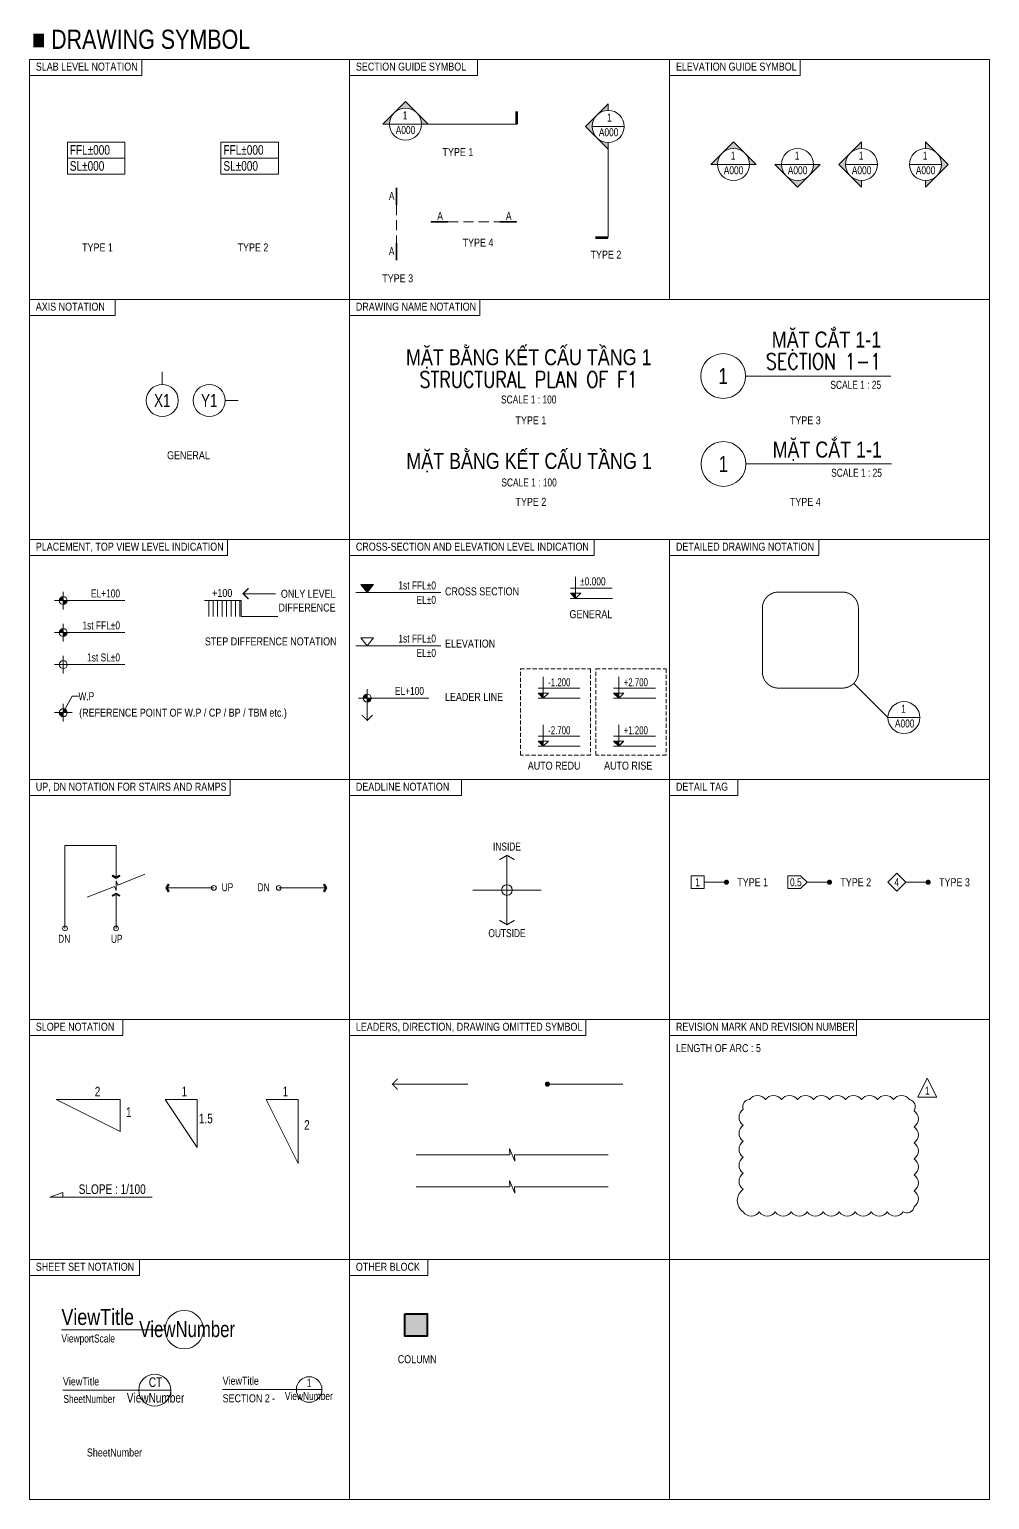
# Model space of a CAD drawing. Header units: millimetres. Extents: x -383953 to 676589, y -101685 to 196247.
# Drawn here: x -358500 to -328500, y 95408 to 141346 of the extents above; entities that cross this region are included whole.
import ezdxf
from ezdxf.enums import TextEntityAlignment as Align

# ---------------------------------------------------------------- set-up
doc = ezdxf.new("R2010")
doc.units = ezdxf.units.MM
for name, pattern in [('CEN', [62, 60, -1, 0, -1]), ('CENTER2', [1.125, 0.75, -0.125, 0.125, -0.125]), ('DASHED', [19.049999999999997, 12.7, -6.35]), ('HIDDEN2', [4.762499999999999, 3.175, -1.5875])]:
    doc.linetypes.add(name, pattern=pattern)
doc.layers.get('0').update_dxf_attribs({"lineweight": 20})
for name, color, linetype, lineweight in [('NDC_FRAME', 7, 'Continuous', 20), ('NDC_S-COLUMN', 4, 'Continuous', 40), ('NDC_S_ANNO', 7, 'Continuous', 20), ('NDC_S_AXIS', 5, 'CENTER2', 13), ('NDC_S_DIM', 1, 'Continuous', 15), ('NDC_S_ENG TITLE', 3, 'Continuous', 20), ('NDC_S_HATCH COLUMN AND WALL', 251, 'Continuous', 13), ('NDC_S_HIDDEN', 8, 'HIDDEN2', 13), ('NDC_S_OPENING2', 9, 'DASHED', 13), ('NDC_S_SYMBOL', 1, 'Continuous', 15), ('NDC_S_TEXT SYMBOL', 7, 'Continuous', 20), ('NDC_S_THIN LINE', 8, 'Continuous', 9), ('NDC_S_VN TEXT', 7, 'Continuous', 20), ('NDC_S_VN TITLE', 6, 'Continuous', 35)]:
    doc.layers.add(name, color=color, linetype=linetype, lineweight=lineweight)
doc.layers.add('NDC_S_REVISION', color=18, linetype='Continuous', lineweight=20, plot=False)
doc.styles.add('NDC_ANNO', font='', dxfattribs={"width": 0.8})
doc.styles.add('NDC_DIM', font='', dxfattribs={"width": 0.75})
doc.styles.add('NDC_EN TXT', font='romans.shx', dxfattribs={"width": 0.8})
doc.styles.add('NDC_VIE TXT', font='arial.ttf', dxfattribs={"width": 0.8})
doc.styles.get('NDC_ANNO').set_extended_font_data('Dotum')
doc.styles.get('NDC_DIM').set_extended_font_data('Dotum')

# ---------------------------------------------------------------- blocks, each defined once
blk = doc.blocks.new('kata_block_CT')
at = {"layer": 'NDC_S_ANNO'}
blk.add_hatch(color=3, dxfattribs=at).paths.add_polyline_path([(0, 1.596954857557648), (-1.612010908633238, 1.596954857557648), (0, 0)])
at = {"layer": 'NDC_S_ANNO', "ltscale": 50}
h = blk.add_hatch(dxfattribs=at)
h.set_pattern_fill('ANSI31', color=256, scale=1.406250541793835, style=0)
h.set_pattern_definition([(45.00000000000001, (0, 5.456968210637569e-12), (-3.157122508925224, 3.157122508925225), [])])
h.paths.add_polyline_path([(0, 1.596954857557648), (0, 0), (1.612010908924276, 1.596954857557648)])
for p, q in [((11.56125648126181, 5.456968210637569e-12), (-1.63869572513795, 5.456968210637569e-12)), ((-1.592704896858777, 3.140833880479477), (11.46947077315417, 3.140833880479477))]:
    blk.add_line(p, q, dxfattribs=at)
for points in [[(0, 6.69495074864426), (0, 0)], [(0, 0), (-1.612010908924276, 1.596954857557648), (0, 1.596954857557648)], [(0, 0), (1.612010908924276, 1.596954857557648), (0, 1.596954857557648)]]:
    blk.add_lwpolyline(points, dxfattribs=at)
at = {"layer": 'NDC_S_ANNO', "color": 8, "ltscale": 50}
blk.add_lwpolyline([(0, 0), (-1.612010908633238, 1.596954857557648), (0, 1.596954857557648)], dxfattribs=at)
at = {"layer": 'NDC_S_TEXT SYMBOL', "color": 3, "style": 'NDC_ANNO', "width": 0.8}
blk.add_attdef('CT', (1.409564409346785, 4.068271311703938), '', height=2.5, dxfattribs=at)
blk = doc.blocks.new('*U286')
at = {"layer": 'NDC_S_ANNO'}
blk.add_line((0, 0), (-32.35554291820154, 0), dxfattribs=at)
blk.add_circle((6, -7.347880794884119e-16), 6, dxfattribs=at)
at = {"layer": 'NDC_S_TEXT SYMBOL', "color": 6, "linetype": 'ByBlock', "lineweight": -2, "style": 'NDC_VIE TXT', "width": 0.8, "flags": 8}
blk.add_attdef('VIEWTITLE', (-32.35554291820154, 1.470649532882817), '', height=5, dxfattribs=at)
at = {"layer": 'NDC_S_TEXT SYMBOL', "color": 0, "linetype": 'ByBlock', "lineweight": -2, "style": 'NDC_ANNO', "width": 0.8, "flags": 8}
blk.add_attdef('NO.', text='', height=5, dxfattribs=at).set_placement((6.916514236014336, 0.2785440091975027), align=Align.MIDDLE)
at = {"layer": 'NDC_S_TEXT SYMBOL', "color": 3, "lineweight": 25, "style": 'NDC_ANNO', "width": 0.8, "flags": 8}
blk.add_attdef('SCALE', (-32.35554291820154, -3.998868953555331), '', height=2.5, dxfattribs=at)
blk = doc.blocks.new('*U287')
at = {"layer": 'NDC_S_ANNO'}
blk.add_line((10, -6.123233995736766e-16), (-23.67175041808426, 0), dxfattribs=at)
blk.add_circle((5, -6.123233995736766e-16), 5, dxfattribs=at)
at = {"layer": 'NDC_S_TEXT SYMBOL', "color": 6, "linetype": 'ByBlock', "lineweight": -2, "style": 'NDC_VIE TXT', "width": 0.8, "flags": 8}
blk.add_attdef('VIEWTITLE', (-23.67175041808426, 1.470649532882817), '', height=2.5, dxfattribs=at)
at = {"layer": 'NDC_S_TEXT SYMBOL', "linetype": 'ByBlock', "lineweight": -2, "style": 'NDC_ANNO', "width": 0.8, "flags": 8}
for tag, p in [('CHITIET', (5.268843111116439, 2.490300879522692)), ('NO.', (5.268843111116439, -2.310829932335765))]:
    blk.add_attdef(tag, text='', height=3, dxfattribs=at).set_placement(p, align=Align.MIDDLE)
at = {"layer": 'NDC_S_TEXT SYMBOL', "color": 3, "lineweight": 25, "style": 'NDC_ANNO', "width": 0.8, "flags": 8}
blk.add_attdef('C/REF', (-23.50983268459007, -3.998868953555331), '', height=2.5, dxfattribs=at)
blk = doc.blocks.new('*U285')
at = {"layer": 'NDC_S_ANNO'}
blk.add_line((4, 0), (-27.04443883454456, 0), dxfattribs=at)
blk.add_circle((0, 0), 4, dxfattribs=at)
at = {"layer": 'NDC_S_TEXT SYMBOL', "color": 0, "linetype": 'ByBlock', "lineweight": -2, "style": 'NDC_VIE TXT', "width": 0.8}
blk.add_attdef('TITLE', (-27.04443883454456, 1.470649532882817), '', height=2.5, dxfattribs=at)
at = {"layer": 'NDC_S_TEXT SYMBOL', "linetype": 'ByBlock', "lineweight": -2, "style": 'NDC_ANNO', "width": 0.8}
blk.add_attdef('DETT', text='', height=2.5, dxfattribs=at).set_placement((0, 2.08916092661093), align=Align.MIDDLE)
at = {"layer": 'NDC_S_TEXT SYMBOL', "color": 6, "linetype": 'ByBlock', "lineweight": -2, "style": 'NDC_VIE TXT', "width": 0.8}
blk.add_attdef('SECTDET2', (-27.04443883454456, -3.998868953555327), '', height=2.5, dxfattribs=at)
at = {"layer": 'NDC_S_TEXT SYMBOL', "color": 3, "lineweight": 25, "style": 'NDC_VIE TXT', "width": 0.8, "flags": 8}
blk.add_attdef('C/REF', (-11.58663159167423, -3.998868953555326), '', height=2.5, dxfattribs=at)
at = {"layer": 'NDC_S_TEXT SYMBOL', "color": 3, "lineweight": 35, "style": 'NDC_ANNO', "width": 0.8}
blk.add_attdef('NUMBER', text='', height=2.5, dxfattribs=at).set_placement((-0.1082291598075997, -1.981368320581264), align=Align.MIDDLE)
blk = doc.blocks.new('Block Callout 3')
at = {"layer": 'NDC_S_TEXT SYMBOL', "color": 6, "ltscale": 0.005, "style": 'NDC_VIE TXT', "width": 0.8, "flags": 8}
blk.add_attdef('NUMBER', (0, 0), '', height=2.5, dxfattribs=at)
blk = doc.blocks.new('CD')
at = {"layer": 'NDC_S_ANNO'}
blk.add_hatch(color=3, dxfattribs=at).paths.add_polyline_path([(5.820766091346741e-10, 159.6954857552046), (-161.2010908627417, 159.6954857552046), (5.820766091346741e-10, -5.529727786779404e-10)])
at = {"layer": 'NDC_S_ANNO', "ltscale": 50}
h = blk.add_hatch(dxfattribs=at)
h.set_pattern_fill('ANSI31', color=256, scale=140.6250541793833, style=0)
h.set_pattern_definition([(45, (5.820766091346741e-10, 0), (-315.7122508925224, 315.7122508925224), [])])
h.paths.add_polyline_path([(5.820766091346741e-10, 159.6954857552046), (5.820766091346741e-10, -5.529727786779404e-10), (161.2010908930097, 159.6954857552046)])
for p, q in [((1156.125648126763, 0), (-163.8695725132129, 0)), ((-159.2704896852956, 314.0833880473947), (1146.947077315999, 314.0833880473947))]:
    blk.add_line(p, q, dxfattribs=at)
for points in [[(5.820766091346741e-10, 669.4950748638657), (5.820766091346741e-10, -5.529727786779404e-10)], [(5.820766091346741e-10, -5.529727786779404e-10), (-161.2010908627417, 159.6954857552046), (5.820766091346741e-10, 159.6954857552046)], [(5.820766091346741e-10, -5.529727786779404e-10), (161.2010908930097, 159.6954857552046), (5.820766091346741e-10, 159.6954857552046)]]:
    blk.add_lwpolyline(points, dxfattribs=at)
at = {"layer": 'NDC_S_TEXT SYMBOL', "color": 3, "style": 'NDC_DIM', "width": 0.7}
blk.add_attdef('COT', (153.9534816145897, 374.6377722059842), '', height=250, dxfattribs=at)
blk = doc.blocks.new('MARK3A')
at = {"layer": 'NDC_S_ANNO'}
h = blk.add_hatch(color=256, dxfattribs=at)
h.paths.add_polyline_path([(3.535533905029297, 3.535533908754587), (0, 7.071067811921239), (-3.535533905029297, 3.535533903166652, -0.414213562318366)])
h.paths.add_polyline_path([(-7.071067802608013, 0), (-5, 0, -0.1989123672315575), (-3.535533905029297, 3.535533903166652)])
h.paths.add_polyline_path([(3.535533905029297, 3.535533908754587, -0.198912367582118), (5, 0), (7.071067817509174, 0)])
for p, q in [((0, 7.071067811921239), (-7.071067802608013, 0)), ((7.071067817509174, 0), (0, 7.071067811921239)), ((-7.071067802608013, 0), (-5, 0)), ((5, 0), (-5, 0)), ((5, 0), (7.071067810058594, 0))]:
    blk.add_line(p, q, dxfattribs=at)
blk.add_circle((0, 0), 5, dxfattribs=at)
blk = doc.blocks.new('MARK3B')
at = {"layer": 'NDC_S_ANNO'}
h = blk.add_hatch(color=256, dxfattribs=at)
h.paths.add_polyline_path([(-3.535533905029297, -3.535533903166652), (-7.071067810058594, 0), (-3.535533905029297, 3.535533903166652, 0.414213562318366)])
h.paths.add_polyline_path([(0, 7.071067806333303), (0, 5, 0.1989123672315575), (-3.535533905029297, 3.535533903166652)])
h.paths.add_polyline_path([(-3.535533905029297, -3.535533903166652, 0.198912367582118), (0, -5), (0, -7.071067817509174)])
for p, q in [((-7.071067810058594, 0), (0, 7.071067806333303)), ((0, 7.071067806333303), (0, 5)), ((0, -7.071067817509174), (-7.071067810058594, 0)), ((-5, 0), (5, 0)), ((0, -5), (0, -7.071067811921239))]:
    blk.add_line(p, q, dxfattribs=at)
blk.add_circle((0, 0), 5, dxfattribs=at)
blk = doc.blocks.new('TAG')
at = {"layer": 'NDC_S_ANNO', "linetype": 'CEN'}
blk.add_line((0, 0), (27.65909799188375, 0), dxfattribs=at)
at = {"layer": 'NDC_S_ANNO', "const_width": 0.8}
blk.add_lwpolyline([(27.65909799188375, 0), (27.65909799188375, 4)], dxfattribs=at)
blk = doc.blocks.new('MARK-P1')
at = {"layer": 'NDC_S_ANNO'}
h = blk.add_hatch(color=256, dxfattribs=at)
h.paths.add_polyline_path([(0, 1.249999990686774, 0.4142135623730951), (-1.25, -9.313225746154785e-09), (0, -9.313225746154785e-09)])
h.paths.add_polyline_path([(1.25, -9.313225746154785e-09), (0, -9.313225746154785e-09), (0, -1.250000009313226, 0.4142135623730951)])
for p, q in [((-2.750000007450581, 0), (2.749999992549419, 0)), ((0, 2.75), (0, -2.75))]:
    blk.add_line(p, q, dxfattribs=at)
blk.add_circle((0, 0), 1.25, dxfattribs=at)
blk = doc.blocks.new('MARK-P2')
at = {"layer": 'NDC_S_ANNO'}
for p, q in [((-2.750000007450581, 0), (2.749999992549419, 0)), ((0, 2.750000001862645), (0, -2.75))]:
    blk.add_line(p, q, dxfattribs=at)
blk.add_circle((0, 0), 1.25, dxfattribs=at)
blk = doc.blocks.new('MARK-P3')
at = {"layer": 'NDC_S_ANNO'}
h = blk.add_hatch(color=256, dxfattribs=at)
h.paths.add_polyline_path([(1.249999992549419, -3.725290298461914e-09, 0.4142135623730951), (-7.450580596923828e-09, 1.24999999627471), (-7.450580596923828e-09, -3.725290298461914e-09)])
h.paths.add_polyline_path([(-7.450580596923828e-09, -1.25000000372529), (-7.450580596923828e-09, -3.725290298461914e-09), (-1.250000007450581, -3.725290298461914e-09, 0.4142135623730951)])
for p, q in [((2.75, 0), (-2.75, 0)), ((0, 2.75000000372529), (0, -2.74999999627471))]:
    blk.add_line(p, q, dxfattribs=at)
blk.add_circle((0, 0), 1.25, dxfattribs=at)
blk = doc.blocks.new('MARK4')
at = {"layer": 'NDC_S_ANNO'}
blk.add_line((-5, 0), (5, 0), dxfattribs=at)
blk.add_circle((0, 0), 5, dxfattribs=at)
blk = doc.blocks.new('A$C13D16E50')
at = {"layer": 'NDC_S_ANNO'}
blk.add_hatch(color=256, dxfattribs=at).paths.add_polyline_path([(0, 0), (-2, 2.5), (2, 2.5)])
blk.add_lwpolyline([(0, 0), (-2, 2.5), (2, 2.5)], close=True, dxfattribs=at)
blk = doc.blocks.new('*U281')
at = {"layer": 'NDC_S_SYMBOL'}
blk.add_line((3.061616997868383e-16, 5), (4.286263797015736e-16, 9), dxfattribs=at)
blk.add_circle((0, 0), 5, dxfattribs=at)
at = {"layer": 'NDC_S_TEXT SYMBOL', "color": 7, "style": 'NDC_ANNO', "width": 0.8}
blk.add_attdef('GRID', text='', height=4, dxfattribs=at).set_placement((0, 0), align=Align.MIDDLE)
blk = doc.blocks.new('*U282')
at = {"layer": 'NDC_S_SYMBOL'}
blk.add_line((5, -1.416384724411995e-15), (9, -2.427027824026856e-15), dxfattribs=at)
blk.add_circle((0, 0), 5, dxfattribs=at)
at = {"layer": 'NDC_S_TEXT SYMBOL', "color": 7, "style": 'NDC_ANNO', "width": 0.8}
blk.add_attdef('GRID', text='', height=4, rotation=270, dxfattribs=at).set_placement((0, 0), align=Align.MIDDLE)
blk = doc.blocks.new('*U278')
at = {"layer": 'NDC_S_ANNO', "linetype": 'ByBlock', "lineweight": -2}
blk.add_line((9.278846846427768e-07, 4.357142857143117), (0, -1), dxfattribs=at)
at = {"layer": 'NDC_S_ANNO', "ltscale": 0.005, "const_width": 0.5}
blk.add_lwpolyline([(0, -1), (9.278846846427768e-07, 4.357142857143117)], dxfattribs=at)
at = {"layer": 'NDC_S_TEXT SYMBOL', "linetype": 'ByBlock', "lineweight": -2, "style": 'NDC_ANNO', "width": 0.8}
blk.add_attdef('DETAIL', text='', height=2.5, dxfattribs=at).set_placement((-0.635006858396082, 1.824862175366434), align=Align.MIDDLE_RIGHT)
blk = doc.blocks.new('*U279')
at = {"layer": 'NDC_S_ANNO', "linetype": 'ByBlock', "lineweight": -2}
blk.add_line((9.278846846427768e-07, 4.357142857143117), (0, -1), dxfattribs=at)
at = {"layer": 'NDC_S_ANNO', "ltscale": 0.005, "const_width": 0.5}
blk.add_lwpolyline([(0, -1), (9.278846846427768e-07, 4.357142857143117)], dxfattribs=at)
at = {"layer": 'NDC_S_TEXT SYMBOL', "linetype": 'ByBlock', "lineweight": -2, "style": 'NDC_ANNO', "width": 0.8}
blk.add_attdef('DETAIL', text='', height=2.5, dxfattribs=at).set_placement((-0.635006858396082, 1.824862175366434), align=Align.MIDDLE_RIGHT)
blk = doc.blocks.new('*U280')
at = {"layer": 'NDC_S_ANNO', "color": 0, "linetype": 'ByBlock', "lineweight": -2}
blk.add_line((-4.357142640116527, 0.002997111644365447), (1.000000217026004, 0.002999782974066001), dxfattribs=at)
at = {"layer": 'NDC_S_ANNO', "ltscale": 0.005, "const_width": 0.5}
blk.add_lwpolyline([(1.000000217026004, 0.002999782974066001), (-4.357142640116527, 0.002997111644365447)], dxfattribs=at)
at = {"layer": 'NDC_S_TEXT SYMBOL', "linetype": 'ByBlock', "lineweight": -2, "style": 'NDC_ANNO', "width": 0.8}
blk.add_attdef('DETAIL', text='', height=2.5, dxfattribs=at).set_placement((-0.635006858396082, 1.824862175366434), align=Align.MIDDLE_RIGHT)
blk = doc.blocks.new('Drawing name_symbol')
at = {"layer": 'NDC_S_ENG TITLE', "style": 'NDC_EN TXT', "width": 0.8}
blk.add_attdef('SECTDET1', text='', height=5, dxfattribs=at).set_placement((0, 1.011264427095739), align=Align.CENTER)
at = {"layer": 'NDC_S_TEXT SYMBOL', "lineweight": 25, "style": 'NDC_ANNO', "width": 0.8}
blk.add_attdef('SSCALE', text='', height=2.5, dxfattribs=at).set_placement((0, -3.998868953555331), align=Align.CENTER)
at = {"layer": 'NDC_S_VN TITLE', "style": 'NDC_VIE TXT', "width": 0.8}
blk.add_attdef('SECTDET2', text='', height=5, dxfattribs=at).set_placement((0, 7.970649532882817), align=Align.CENTER)
blk = doc.blocks.new('Drawing name_symbol2')
at = {"layer": 'NDC_S_TEXT SYMBOL', "style": 'NDC_ANNO', "width": 0.8}
blk.add_attdef('SSCALE', text='', height=2.5, dxfattribs=at).set_placement((0, -3.998868953555331), align=Align.CENTER)
at = {"layer": 'NDC_S_VN TITLE', "style": 'NDC_VIE TXT', "width": 0.8}
blk.add_attdef('SECTDET1', text='', height=5, dxfattribs=at).set_placement((0, 1.470649532882817), align=Align.CENTER)
blk = doc.blocks.new('*U274')
at = {"layer": 'NDC_S_ANNO'}
blk.add_line((0, 0), (45.35681176658893, -6.446904599144796e-15), dxfattribs=at)
blk.add_circle((-7, 0), 7, dxfattribs=at)
at = {"layer": 'NDC_S_ENG TITLE', "style": 'NDC_EN TXT', "width": 0.8}
blk.add_attdef('SECTDET1', text='', height=5, dxfattribs=at).set_placement((42.35681176658893, 4.567440829414404), align=Align.MIDDLE_RIGHT)
at = {"layer": 'NDC_S_TEXT SYMBOL', "style": 'NDC_ANNO', "width": 0.8}
blk.add_attdef('DETT', text='', height=5, dxfattribs=at).set_placement((-7, 0), align=Align.MIDDLE)
blk.add_attdef('SSCALE', text='', height=2.5, dxfattribs=at).set_placement((42.35681176658893, -1.499999998137356), align=Align.TOP_RIGHT)
at = {"layer": 'NDC_S_VN TITLE', "style": 'NDC_VIE TXT', "width": 0.8}
blk.add_attdef('SECTDET2', text='', height=5, dxfattribs=at).set_placement((42.35681176658893, 11.39873478675144), align=Align.MIDDLE_RIGHT)
blk = doc.blocks.new('*U275')
at = {"layer": 'NDC_S_ANNO'}
blk.add_line((0, 0), (45.51926172808918, -6.469994833293447e-15), dxfattribs=at)
blk.add_circle((-7, 0), 7, dxfattribs=at)
at = {"layer": 'NDC_S_TEXT SYMBOL', "style": 'NDC_ANNO', "width": 0.8}
blk.add_attdef('DETT', text='', height=5, dxfattribs=at).set_placement((-7, 0), align=Align.MIDDLE)
blk.add_attdef('SSCALE', text='', height=2.5, dxfattribs=at).set_placement((42.51926172808917, -1.499999998137356), align=Align.TOP_RIGHT)
at = {"layer": 'NDC_S_VN TITLE', "style": 'NDC_VIE TXT', "width": 0.8}
blk.add_attdef('SECTDET1', text='', height=5, dxfattribs=at).set_placement((42.51926172808917, 6.999999999999995), align=Align.TOP_RIGHT)
blk = doc.blocks.new('cot')
at = {"layer": 'NDC_S_HATCH COLUMN AND WALL', "ltscale": 0.005}
h = blk.add_hatch(color=256, dxfattribs=at)
h.dxf.hatch_style = 1
h.paths.add_polyline_path([(-0.5000000004942454, 0.4999999990697175), (0.4999999995057546, 0.4999999990692841), (0.4999999994759795, -0.5000000009307168), (-0.5000000005240205, -0.5000000009302834)])
at = {"layer": 'NDC_S-COLUMN', "ltscale": 0.005}
blk.add_lwpolyline([(-0.5000000004942454, 0.4999999990697175), (0.4999999995057546, 0.4999999990692841), (0.4999999994759795, -0.5000000009307168), (-0.5000000005240205, -0.5000000009302834)], close=True, dxfattribs=at)

msp = doc.modelspace()

# ---------------------------------------------------------------- hatches: boundary and pattern name
at = {"layer": 'NDC_S_ANNO'}
h = msp.add_hatch(dxfattribs=at)
h.set_pattern_fill('LINE', color=8, scale=1000, angle=45, style=0)
h.set_pattern_definition([(45, (-4637782792.756474, -1496704421.926264), (-88.38834764831843, 88.38834764831843), [])])
h.paths.add_polyline_path([(-353029.8957041125, 123497.2738255243), (-351885.2632335047, 123497.2738255243), (-351885.2632335047, 122997.2738255243), (-353029.8957041125, 122997.2738255243)])

# ---------------------------------------------------------------- linework, layer by layer
at = {"layer": 'NDC_FRAME'}
for p, q in [((-358499.6129714558, 95408.44396208032), (-358499.6129714558, 140408.4439620803)), ((-328499.6129714558, 140408.4439620803), (-358499.6129714558, 140408.4439620803)), ((-354985.4368094844, 139908.4439622666), (-354985.4368094844, 140408.4439620803)), ((-348499.6129714558, 140408.4439620803), (-348499.6129714557, 95408.44396208032)), ((-344499.6129714558, 139908.4439620803), (-344499.6129714558, 140408.4439618941)), ((-338499.6129714558, 140408.4439620803), (-338499.6129714557, 132908.4439620803)), ((-334420.5577839394, 139908.4439622666), (-334420.5577839394, 140408.4439620803)), ((-328499.6129714558, 140408.4439620803), (-328499.6129714558, 95408.44396208032)), ((-358499.6129714558, 139908.4439620803), (-354985.4368094844, 139908.4439620803)), ((-348499.6129714558, 139908.4439618941), (-344499.6129714558, 139908.4439618941)), ((-338499.6129714558, 139908.4439620803), (-334420.5577839394, 139908.4439620803)), ((-358499.6129714558, 132908.4439620803), (-328499.6129707107, 132908.4439620803)), ((-355823.8432334797, 132408.4439622666), (-355823.8432334797, 132908.4439620803)), ((-344428.0349736055, 132408.4439622666), (-344428.0349736055, 132908.4439620803)), ((-358499.6129714558, 132408.4439620803), (-355823.8432334797, 132408.4439620803)), ((-348499.6129707107, 132408.4439620803), (-344428.0349736055, 132408.4439620803)), ((-358499.6129707107, 125408.4439620803), (-328499.6129699657, 125408.4439620803)), ((-352307.21450755, 124908.4439622666), (-352307.21450755, 125408.4439620803)), ((-340854.9587600306, 124908.4439622666), (-340854.9587600306, 125408.4439620803)), ((-338499.6129714557, 125408.4439620803), (-338499.6129714558, 95408.44396208032)), ((-333839.7072312491, 124908.4439622666), (-333839.7072312491, 125408.4439620803)), ((-358499.6129692206, 124908.4439620803), (-352307.21450755, 124908.4439620803)), ((-348499.6129699657, 124908.4439620803), (-340854.9587600306, 124908.4439620803)), ((-338499.6129707107, 124908.4439620803), (-333839.7072312491, 124908.4439620803)), ((-358499.6129699657, 117908.4439620803), (-328499.6129692206, 117908.4439620803)), ((-352229.5458810907, 117408.4439613353), (-352229.5458810907, 117908.443961149)), ((-344999.6129699657, 117408.4439626391), (-344999.6129699657, 117908.4439624528)), ((-336363.8396145748, 117408.4439628254), (-336363.8396145748, 117908.4439626391)), ((-358499.6129684756, 117408.443961149), (-352229.5458810907, 117408.443961149)), ((-348499.6129699657, 117408.4439624528), (-344999.6129699657, 117408.4439624528)), ((-338499.6129699657, 117408.4439626391), (-336363.8396145748, 117408.4439626391)), ((-358499.6129692206, 110408.4439620803), (-328499.6129684756, 110408.4439620803)), ((-355577.4368561753, 109908.4439626391), (-355577.4368561753, 110408.4439624528)), ((-341114.9634730676, 109908.4439626391), (-341114.9634730676, 110408.4439624528)), ((-332657.2270167507, 109908.4439620803), (-332657.2270167507, 110408.4439618941)), ((-358499.6129677305, 109908.4439624528), (-355577.4368561753, 109908.4439624528)), ((-348499.6129677305, 109908.4439624528), (-341114.9634730676, 109908.4439624528)), ((-338499.6129677304, 109908.4439618941), (-332657.2270167507, 109908.4439618941)), ((-358499.6129684756, 102908.4439620803), (-328499.6129677305, 102908.4439620803)), ((-355064.3054363891, 102408.4439626391), (-355064.3054363891, 102908.4439624528)), ((-346048.5768687724, 102408.4439626391), (-346048.5768687724, 102908.4439624529)), ((-358499.6129669854, 102408.4439624528), (-355064.3054363891, 102408.4439624528)), ((-348499.6129669853, 102408.4439624529), (-346048.5768687724, 102408.4439624529)), ((-358499.6129677305, 95408.44396208032), (-328499.6129669854, 95408.44396208032))]:
    msp.add_line(p, q, dxfattribs=at)
at = {"layer": 'NDC_S_ANNO'}
for p, q in [((-357314.1738851699, 137826.9667216073), (-357314.1738851699, 136826.9667216073)), ((-357314.1738851699, 136826.9667216073), (-357314.1738851699, 137826.9667216073)), ((-352513.6494447091, 137826.9667216073), (-352513.6494447091, 136826.9667216073)), ((-352513.6494447091, 136826.9667216073), (-352513.6494447091, 137826.9667216073)), ((-357314.1738851699, 137326.9667216073), (-355514.1738844248, 137326.9667216073)), ((-352513.6494447091, 137326.9667216073), (-350713.649443964, 137326.9667216073)), ((-351821.6658620755, 123714.8103611971), (-350806.5137899141, 123714.8103611971)), ((-345645.6401779302, 123746.5574302782), (-348295.6401779302, 123746.5574302782)), ((-357167.1378918597, 123497.2738242205), (-355517.1378911147, 123497.273824593)), ((-357167.1378918597, 122497.2738244067), (-355517.1378903696, 122497.273824593)), ((-345645.6401779302, 122088.1936660077), (-348295.6401779302, 122088.1936660077)), ((-357167.1378918597, 121497.2738244067), (-355517.1378903696, 121497.273824593)), ((-332745.2425825018, 120911.4783432762), (-331675.291605534, 119841.5273651908)), ((-357167.1378918597, 120511.224357454), (-357442.1378918597, 119997.2738244067)), ((-357167.1378918597, 120511.224357454), (-356967.1378918597, 120511.224357454)), ((-347670.6401786753, 120451.1509648073), (-346020.6401779302, 120451.1509651799)), ((-347945.6401779302, 119756.539314102), (-347945.6401779302, 120176.1509648073)), ((-357387.9376888881, 115843.0520423184), (-355790.6446189294, 115843.0520423184)), ((-357387.9376888881, 115843.0520423184), (-357387.9376888881, 113256.1493339445)), ((-355790.6446189294, 115843.0520423184), (-355790.6446189294, 114858.2136637027)), ((-343578.4240621002, 113372.033828412), (-343578.4240628453, 115538.7004950166)), ((-352735.9996490786, 114521.1012058388), (-354195.6230201433, 114521.1012062113)), ((-350708.8177763532, 114521.1012058388), (-349249.1944067786, 114521.1012062113)), ((-342511.2987982901, 114455.3671618074), (-344645.5493251653, 114455.3671618074)), ((-337422.6787239918, 114697.8433691416), (-336722.6787232468, 114697.8433691416)), ((-333502.6027743891, 114697.8433691416), (-334202.6027743891, 114697.8433691416)), ((-331118.4946971657, 114697.8433691416), (-330418.4946971657, 114697.8433691416)), ((-355790.6774938712, 113256.1493339445), (-355790.6774931262, 114317.4414961095))]:
    msp.add_line(p, q, dxfattribs=at)
for points in [[(-357314.1738851699, 137826.9667216073), (-355514.1738844248, 137826.9667216073), (-355514.1738844248, 136826.9667216073), (-357314.1738851699, 136826.9667216073)], [(-352513.6494447091, 137826.9667216073), (-350713.649443964, 137826.9667216073), (-350713.649443964, 136826.9667216073), (-352513.6494447091, 136826.9667216073)], [(-353029.8957041125, 123497.2738255243), (-351885.2632335047, 123497.2738255243), (-351885.2632335047, 122997.2738255243), (-350740.630762897, 122997.2738255243)], [(-347945.6401779302, 122088.1936660077), (-348145.6401779302, 122338.1936660077), (-347745.6401779302, 122338.1936660077), (-347945.6401779302, 122088.1936660077)], [(-354890.6774938712, 114947.8181248958), (-355741.7644501338, 114607.3833426888), (-355790.6774938712, 114737.8181254919), (-355790.6774938712, 114437.8181254919), (-355839.5905376087, 114568.2529075499), (-356690.6774938712, 114227.8181253429)], [(-355687.8677964816, 114917.3290549274), (-355670.3677729378, 114887.0181253607), (-355790.6774938712, 114817.8181251939), (-355910.6774941693, 114887.1001577432), (-355893.1774929772, 114917.4110470767), (-355790.6446189294, 114858.2136637027), (-355687.8677964816, 114917.3290549274)], [(-337822.6787232468, 114897.8433670927), (-337422.6787239918, 114897.8433693279), (-337422.6787232468, 114497.8433689553), (-337822.6787232468, 114497.8433685828), (-337822.6787232468, 114897.8433670927)], [(-334402.602773644, 114897.8433683965), (-334202.6027743891, 114697.8433691416), (-334402.602772899, 114497.8433678377), (-334802.602772899, 114497.8433674652), (-334802.602772899, 114897.8433659751), (-334402.602773644, 114897.8433682103)], [(-331684.1801206293, 114697.8433676515), (-331401.3374100151, 114980.686081991), (-331118.4946971657, 114697.8433691416), (-331401.33740927, 114415.0006570373), (-331684.1801206293, 114697.8433676515)], [(-354136.4887200902, 114623.9109028558), (-354166.7996489118, 114641.4109260271), (-354235.9996490786, 114521.1012058388), (-354166.7176165293, 114401.1012059133), (-354136.4067279408, 114418.6012063603), (-354195.6041105698, 114521.1340807806), (-354136.4887200902, 114623.9109028558)], [(-349308.3097972582, 114623.8780282865), (-349277.9988684366, 114641.3780514578), (-349208.7988682697, 114521.0683312695), (-349278.0809008191, 114401.068331344), (-349308.3917894075, 114418.568331791), (-349249.1944067786, 114521.1012062113), (-349308.3097972582, 114623.8780282865)], [(-355687.8677964816, 114258.3071960564), (-355670.3677729378, 114288.618125623), (-355790.6774938712, 114357.8181257899), (-355910.6774941693, 114288.5360932405), (-355893.1774929772, 114258.225203907), (-355790.6446189294, 114317.422587281), (-355687.8677964816, 114258.3071960564)], [(-357456.4723610352, 104858.7910508497), (-357456.4723610352, 105008.791051036), (-357856.4723610352, 104858.7910508497), (-354665.2767091463, 104858.7910508497)]]:
    msp.add_lwpolyline(points, dxfattribs=at)
for points, const_width in [([(-351654.9991956572, 123881.4770283605), (-351821.6658620755, 123714.8103611971), (-351654.9991956572, 123548.1436947788)], 41.66666666666666), ([(-347778.9735107669, 119923.2059805203), (-347945.6401779302, 119756.539314102), (-348112.3068443486, 119923.2059805203)], 35), ([(-343815.7637487026, 115401.6723643139), (-343578.4240635904, 115538.7004953891), (-343341.084376988, 115401.6723635688)], 35), ([(-343815.7637501927, 113509.0619606048), (-343578.4240643354, 113372.0338299021), (-343341.0843784781, 113509.0619613498)], 35)]:
    msp.add_lwpolyline(points, dxfattribs=dict(at, const_width=const_width))
at = {"layer": 'NDC_S_ANNO', "linetype": 'HIDDEN2', "ltscale": 100, "const_width": 30}
msp.add_lwpolyline([(-332598.7959730047, 121265.0317339654, -0.4142135622276136), (-333098.7959737498, 120765.0317339654), (-335098.7959744948, 120765.0317339654, -0.414213562460384), (-335598.7959744948, 121265.0317339654), (-335598.7959730047, 123265.0317339654, -0.4142135622785321), (-335098.7959737498, 123765.0317339654), (-333098.7959737498, 123765.0317339654, -0.4142135624785692), (-332598.7959730047, 123265.0317339654)], format="xyb", close=True, dxfattribs=at)
at = {"layer": 'NDC_S_ANNO', "const_width": 80}
for points in [[(-336762.6787230978, 114697.8433695141, 1), (-336682.6787233958, 114697.8433695141, 1)], [(-333542.6027742401, 114697.8433695141, 1), (-333462.6027745381, 114697.8433695141, 1)], [(-330458.4946970167, 114697.8433695141, 1), (-330378.4946973147, 114697.8433695141, 1)]]:
    msp.add_lwpolyline(points, format="xyb", close=True, dxfattribs=at)
at = {"layer": 'NDC_S_ANNO'}
for points in [[(-355663.5262906025, 107914.6615169703), (-355663.5262906025, 106914.6615169703), (-357663.5262906025, 107914.6615169703)], [(-353257.052791066, 107914.6615156664), (-353257.052791066, 106414.6615156664), (-354257.052791066, 107914.6615156664)], [(-350100.8741735886, 107914.6615169703), (-350100.8741735886, 105914.6615169703), (-351100.8741735886, 107914.6615169703)]]:
    msp.add_lwpolyline(points, close=True, dxfattribs=at)
for centre, radius in [((-352735.9996490786, 114521.1012058388), 75), ((-350708.8177763532, 114521.1012058388), 75), ((-343578.4240628453, 114455.3671625525), 166.6666666666667), ((-357387.9376888881, 113256.1493339445), 75), ((-355790.6774938712, 113256.1493339445), 75)]:
    msp.add_circle(centre, radius, dxfattribs=at)
at = {"layer": 'NDC_S_HIDDEN', "ltscale": 100}
for p, q in [((-347030.8649262306, 135862.9967836802), (-347030.8648334421, 134670.2393393894)), ((-345417.0673512946, 135336.4277033426), (-343807.6447199368, 135336.4277033426))]:
    msp.add_line(p, q, dxfattribs=at)
at = {"layer": 'NDC_S_OPENING2', "ltscale": 10, "elevation": -5.332111246215604e-07}
for points in [[(-343157.3723675103, 121369.051656011), (-340966.4313611665, 121369.051656011), (-340966.4313611665, 118672.2065287763), (-343157.3723675103, 118672.2065287763)], [(-340798.4831429722, 121369.051656011), (-338607.5421366284, 121369.051656011), (-338607.5421366284, 118672.2065287763), (-340798.4831429722, 118672.2065287763)]]:
    msp.add_lwpolyline(points, close=True, dxfattribs=at)
at = {"layer": 'NDC_S_REVISION'}
msp.add_lwpolyline([(-330446.0117311999, 108578.4611486411), (-330746.0117311999, 107978.4611486411), (-330146.0117311999, 107978.4611486411)], close=True, dxfattribs=at)
msp.add_lwpolyline([(-336198.3071166663, 104397.2965457266, 0.52056705), (-335698.3071166663, 104397.2965457266, 0.52056705), (-335198.3071166663, 104397.2965457266, 0.52056705), (-334698.3071166663, 104397.2965457266, 0.52056705), (-334198.3071166663, 104397.2965457266, 0.52056705), (-333698.3071166663, 104397.2965457266, 0.52056705), (-333198.3071166663, 104397.2965457266, 0.52056705), (-332698.3071166663, 104397.2965457266, 0.52056705), (-332198.3071166663, 104397.2965457266, 0.52056705), (-331698.3071166663, 104397.2965457266, 0.52056705), (-331198.3071166663, 104397.2965457266, 0.52056705), (-330855.6087539685, 104554.5981830287, 0.52056705), (-330855.6087539685, 105054.5981830287, 0.52056705), (-330855.6087539685, 105554.5981830287, 0.52056705), (-330855.6087539685, 106054.5981830287, 0.52056705), (-330855.6087539685, 106554.5981830287, 0.52056705), (-330855.6087539685, 107054.5981830287, 0.52056705), (-330855.6087539685, 107554.5981830287, 0.52056705), (-331002.2182338408, 107907.9887031564, 0.52056705), (-331502.2182338408, 107907.9887031564, 0.52056705), (-332002.2182338408, 107907.9887031564, 0.52056705), (-332502.2182338408, 107907.9887031564, 0.52056705), (-333002.2182338408, 107907.9887031564, 0.52056705), (-333502.2182338408, 107907.9887031564, 0.52056705), (-334002.2182338408, 107907.9887031564, 0.52056705), (-334502.2182338408, 107907.9887031564, 0.52056705), (-335002.2182338408, 107907.9887031564, 0.52056705), (-335502.2182338408, 107907.9887031564, 0.52056705), (-336002.2182338408, 107907.9887031564, 0.52056705), (-336198.3071166663, 107604.077585982, 0.52056705), (-336198.3071166663, 107104.077585982, 0.52056705), (-336198.3071166663, 106604.077585982, 0.52056705), (-336198.3071166663, 106104.077585982, 0.52056705), (-336198.3071166663, 105604.077585982, 0.52056705), (-336198.3071166663, 105104.077585982, 0.52056705)], format="xyb", close=True, dxfattribs=at)
at = {"layer": 'NDC_S_SYMBOL'}
for p, q in [((-347160.4322571424, 108389.2058710476), (-344805.0116416183, 108389.2058710476)), ((-342314.9622876314, 108389.2058710476), (-339959.5416721073, 108389.2058710476))]:
    msp.add_line(p, q, dxfattribs=at)
at = {"layer": 'NDC_S_SYMBOL', "const_width": 35}
msp.add_lwpolyline([(-346993.7655907241, 108222.539204443), (-347160.4322571424, 108389.2058710476), (-346993.7655907241, 108555.8725378384)], dxfattribs=at)
at = {"layer": 'NDC_S_SYMBOL', "const_width": 80}
msp.add_lwpolyline([(-342354.9622874823, 108389.2058714201, 1), (-342274.9622877804, 108389.2058714201, 1)], format="xyb", close=True, dxfattribs=at)
at = {"layer": 'NDC_S_SYMBOL'}
for points in [[(-346417.2405000515, 106183.4484233831), (-343492.8926747032, 106183.4484233831), (-343497.2405004986, 106383.4484233831), (-343337.2404996045, 105983.4484230106), (-343341.588326145, 106183.4484233831), (-340417.2405000515, 106183.4484233831)], [(-346417.2405000515, 105183.4484233831), (-343492.8926747032, 105183.4484233831), (-343497.2405004986, 105383.4484233831), (-343337.2404996045, 104983.4484230106), (-343341.588326145, 105183.4484233831), (-340417.2405000515, 105183.4484233831)]]:
    msp.add_lwpolyline(points, dxfattribs=at)

# ---------------------------------------------------------------- block references
at = {"xscale": 700, "yscale": 700}
msp.add_blockref('cot', (-346424.9438058318, 100867.5240431822), dxfattribs=at)
at = {"ltscale": 0.005}
ref = msp.add_blockref('Block Callout 3', (-356704.2193089579, 96754.59532024022), dxfattribs=dict(at, xscale=100, yscale=100, zscale=100))
ref.add_attrib('NUMBER', 'SheetNumber', (-356704.2193089579, 96754.59532024022), dxfattribs={"layer": 'NDC_S_TEXT SYMBOL', "color": 6, "ltscale": 0.005, "height": 250, "style": 'NDC_VIE TXT', "width": 0.8})
at = {"layer": 'NDC_S_ANNO', "yscale": 100, "zscale": 100}
for name, p, xscale in [('MARK3A', (-346748.6675125654, 138384.3374301528), 100), ('TAG', (-346041.5607308145, 138384.3374297803), 100), ('MARK3B', (-340417.3442457649, 138315.0324937625), 100), ('MARK3B', (-332499.6129714558, 137127.1939620803), 100), ('MARK3B', (-330499.6129714558, 137127.1939620803), -100), ('MARK-P1', (-357442.1378911147, 123497.2738242205), 100), ('A$C13D16E50', (-347945.6401779302, 123746.5574302782), 100), ('MARK-P1', (-357442.1378911147, 122497.2738244067), 100), ('MARK-P2', (-357442.1378911147, 121497.2738244067), 100), ('MARK-P1', (-347945.6401779302, 120451.1509648073), 100), ('MARK-P3', (-357442.1378918597, 119997.2738244067), 100), ('MARK4', (-331175.291605534, 119841.5273651908), 100)]:
    msp.add_blockref(name, p, dxfattribs=dict(at, xscale=xscale))
at = {"layer": 'NDC_S_ANNO', "xscale": -100.0000000000001, "yscale": 100.0000000000001, "zscale": 100, "rotation": 90}
msp.add_blockref('TAG', (-340417.3442457649, 137607.9257120116), dxfattribs=at)
at = {"layer": 'NDC_S_ANNO', "xscale": 100, "yscale": 100, "zscale": 100}
for name, p, values in [('Drawing name_symbol', (-342898.4447848317, 130057.0215593317), {'SECTDET1': 'STRUCTURAL PLAN OF F1', 'SECTDET2': 'MẶT BẰNG KẾT CẤU TẦNG 1', 'SSCALE': 'SCALE 1 : 100'}), ('kata_block_CT', (-341436.2718999078, 123567.7195901979), {'CT': '%%p0.000'})]:
    msp.add_blockref(name, p, dxfattribs=at).add_auto_attribs(values)
at = {"layer": 'NDC_S_ANNO'}
ref = msp.add_blockref('*U286', (-354263.1502212544, 100717.2541500533), dxfattribs=dict(at, xscale=100, yscale=100, zscale=100))
ref.add_attrib('VIEWTITLE', 'ViewTitle', (-357498.7045130746, 100864.3191033416), dxfattribs={"layer": 'NDC_S_TEXT SYMBOL', "color": 6, "linetype": 'ByBlock', "lineweight": -2, "height": 500, "style": 'NDC_VIE TXT', "width": 0.8})
ref.add_attrib('NO.', 'ViewNumber', dxfattribs={"layer": 'NDC_S_TEXT SYMBOL', "color": 0, "linetype": 'ByBlock', "lineweight": -2, "height": 500, "style": 'NDC_ANNO', "width": 0.8}).set_placement((-353571.498797653, 100745.1085509731), align=Align.MIDDLE)
ref.add_attrib('SCALE', 'ViewportScale', (-357498.7045130746, 100317.3672546978), dxfattribs={"layer": 'NDC_S_TEXT SYMBOL', "color": 3, "lineweight": 25, "height": 250, "style": 'NDC_ANNO', "width": 0.8})
at = {"layer": 'NDC_S_AXIS', "xscale": 100, "yscale": 100, "zscale": 100}
msp.add_blockref('*U281', (-354348.3462210572, 129750.3942050343), dxfattribs=at).add_auto_attribs({'GRID': 'X1'})
at = {"layer": 'NDC_S_AXIS'}
ref = msp.add_blockref('*U282', (-352881.1379886433, 129750.3942050343), dxfattribs=dict(at, xscale=100, yscale=100, zscale=100))
ref.add_attrib('GRID', 'Y1', dxfattribs={"layer": 'NDC_S_TEXT SYMBOL', "color": 7, "height": 400, "style": 'NDC_ANNO', "width": 0.8}).set_placement((-352881.1379886433, 129750.3942050344), align=Align.MIDDLE)
at = {"layer": 'NDC_S_DIM'}
ref = msp.add_blockref('CD', (-342444.7727896892, 120447.215392217), dxfattribs=at)
ref.add_attrib('COT', '-1.200', (-342290.8193080747, 120821.8531644229), dxfattribs={"layer": '0', "color": 3, "height": 250, "style": 'NDC_DIM', "width": 0.75})
ref = msp.add_blockref('CD', (-340085.8835651511, 120447.215392217), dxfattribs=at)
ref.add_attrib('COT', '+2.700', (-339931.9300835365, 120821.8531644229), dxfattribs={"layer": '0', "color": 3, "height": 250, "style": 'NDC_DIM', "width": 0.75})
ref = msp.add_blockref('CD', (-342444.7727896892, 118947.215392217), dxfattribs=at)
ref.add_attrib('COT', '-2.700', (-342290.8193080747, 119321.8531644229), dxfattribs={"layer": '0', "color": 3, "height": 250, "style": 'NDC_DIM', "width": 0.75})
ref = msp.add_blockref('CD', (-340085.8835651517, 118947.2153922164), dxfattribs=at)
ref.add_attrib('COT', '+1.200', (-339931.9300835371, 119321.8531644224), dxfattribs={"layer": '0', "color": 3, "height": 250, "style": 'NDC_DIM', "width": 0.75})
at = {"layer": 'NDC_S_SYMBOL', "xscale": 100, "yscale": 100, "zscale": 100}
msp.add_blockref('MARK3A', (-336499.6129714558, 137127.1939620803), dxfattribs=at)
at = {"layer": 'NDC_S_SYMBOL', "xscale": 100, "yscale": 100, "zscale": 100, "rotation": 180}
msp.add_blockref('MARK3A', (-334499.6129714558, 137127.1939620803), dxfattribs=at)
at = {"layer": 'NDC_S_SYMBOL', "xscale": 100, "yscale": 100, "zscale": 100}
for name, p in [('*U278', (-347030.8649262306, 135962.9967836802)), ('*U280', (-345517.0673729972, 135336.1277250452)), ('*U280', (-343371.9304559252, 135336.1279921782)), ('*U279', (-347030.8649262306, 134234.5250536751))]:
    msp.add_blockref(name, p, dxfattribs=at).add_auto_attribs({'DETAIL': 'A'})
at = {"layer": 'NDC_S_THIN LINE', "xscale": 100, "yscale": 100, "zscale": 100}
for name, p, values in [('*U274', (-336123.7256725887, 130515.3429912979), {'SECTDET1': 'SECTION 1-1', 'SECTDET2': 'MẶT CẮT 1-1', 'DETT': '1', 'SSCALE': 'SCALE 1 : 25'}), ('Drawing name_symbol2', (-342888.7970732632, 127464.9541366177), {'SECTDET1': 'MẶT BẰNG KẾT CẤU TẦNG 1', 'SSCALE': 'SCALE 1 : 100'}), ('*U275', (-336115.7930808417, 127768.1294604922), {'SECTDET1': 'MẶT CẮT 1-1', 'DETT': '1', 'SSCALE': 'SCALE 1 : 25'})]:
    msp.add_blockref(name, p, dxfattribs=at).add_auto_attribs(values)
at = {"layer": 'NDC_S_THIN LINE'}
ref = msp.add_blockref('*U287', (-355084.9059661393, 98827.64183706543), dxfattribs=dict(at, xscale=100, yscale=100, zscale=100))
ref.add_attrib('VIEWTITLE', 'ViewTitle', (-357452.0810079477, 98974.70679035372), dxfattribs={"layer": 'NDC_S_TEXT SYMBOL', "color": 6, "linetype": 'ByBlock', "lineweight": -2, "height": 250, "style": 'NDC_VIE TXT', "width": 0.8})
ref.add_attrib('CHITIET', 'CT', dxfattribs={"layer": 'NDC_S_TEXT SYMBOL', "linetype": 'ByBlock', "lineweight": -2, "height": 300, "style": 'NDC_ANNO', "width": 0.8}).set_placement((-354558.0216550276, 99076.6719250177), align=Align.MIDDLE)
ref.add_attrib('C/REF', 'SheetNumber', (-357435.8892345983, 98427.7549417099), dxfattribs={"layer": 'NDC_S_TEXT SYMBOL', "color": 3, "lineweight": 25, "height": 250, "style": 'NDC_ANNO', "width": 0.8})
ref.add_attrib('NO.', 'ViewNumber', dxfattribs={"layer": 'NDC_S_TEXT SYMBOL', "linetype": 'ByBlock', "lineweight": -2, "height": 300, "style": 'NDC_ANNO', "width": 0.8}).set_placement((-354558.0216550276, 98596.55884383185), align=Align.MIDDLE)
ref = msp.add_blockref('*U285', (-349758.5383180953, 98848.10557117974), dxfattribs=dict(at, xscale=100, yscale=100, zscale=100))
ref.add_attrib('TITLE', 'ViewTitle', (-352462.9822015497, 98995.17052446802), dxfattribs={"layer": 'NDC_S_TEXT SYMBOL', "color": 0, "linetype": 'ByBlock', "lineweight": -2, "height": 250, "style": 'NDC_VIE TXT', "width": 0.8})
ref.add_attrib('SECTDET2', 'SECTION 2', (-352462.9822015497, 98448.2186758242), dxfattribs={"layer": 'NDC_S_TEXT SYMBOL', "color": 6, "linetype": 'ByBlock', "lineweight": -2, "height": 250, "style": 'NDC_VIE TXT', "width": 0.8})
ref.add_attrib('DETT', '1', dxfattribs={"layer": 'NDC_S_TEXT SYMBOL', "linetype": 'ByBlock', "lineweight": -2, "height": 250, "style": 'NDC_ANNO', "width": 0.8}).set_placement((-349758.5383180953, 99057.02166384083), align=Align.MIDDLE)
ref.add_attrib('NUMBER', 'ViewNumber', dxfattribs={"layer": 'NDC_S_TEXT SYMBOL', "color": 3, "lineweight": 35, "height": 250, "style": 'NDC_ANNO', "width": 0.8}).set_placement((-349769.361234076, 98649.96873912161), align=Align.MIDDLE)
ref.add_attrib('C/REF', '-', (-350917.2014772627, 98448.2186758242), dxfattribs={"layer": 'NDC_S_TEXT SYMBOL', "color": 3, "lineweight": 25, "height": 250, "style": 'NDC_VIE TXT', "width": 0.8})

# ---------------------------------------------------------------- texts
at = {"layer": 'NDC_S_ANNO', "style": 'NDC_ANNO', "width": 0.8}
for s, p in [('EL+100', (-355667.1378911147, 123722.2738240342)), ('1st FFL%%P0', (-355667.1378911147, 122722.2738240342)), ('1st SL%%P0', (-355667.1378911147, 121722.2738242205))]:
    msp.add_text(s, height=250, dxfattribs=at).set_placement(p, align=Align.MIDDLE_RIGHT)
msp.add_text('W.P', height=250, dxfattribs=at).set_placement((-356967.1378918597, 120511.224357454), align=Align.MIDDLE_LEFT)
at = {"layer": 'NDC_S_REVISION', "style": 'NDC_ANNO', "width": 0.8}
msp.add_text('1', height=250, dxfattribs=at).set_placement((-330446.0117311999, 108186.3072453579), align=Align.MIDDLE)
at = {"layer": 'NDC_S_TEXT SYMBOL', "style": 'NDC_ANNO', "width": 0.8}
for s, height, p in [('1', 250, (-346835.7818265553, 138659.5440839266)), ('1', 250, (-340448.9799325201, 138590.2391479088)), ('FFL%%P000', 300, (-357238.3198489579, 137579.3927856217)), ('FFL%%P000', 300, (-352437.7954084971, 137579.3927856217)), ('1', 250, (-336586.7272839556, 137402.4006160404)), ('1', 250, (-334586.7272839556, 137402.4006160404)), ('1', 250, (-332586.7272824654, 137402.4006154816)), ('1', 250, (-330586.7272824654, 137402.4006154816)), ('SL%%P000', 300, (-357238.3198489579, 137079.3927856217)), ('SL%%P000', 300, (-352437.7954084971, 137079.3927856217)), ('1', 250, (-331262.4059172887, 120116.7340184058)), ('UP', 250, (-352494.5930563519, 114542.2138605694)), ('DN', 250, (-351373.4362640093, 114542.2138605694)), (' DN', 250, (-357674.2974892865, 112930.5622343401)), ('UP', 250, (-355953.3416726301, 112930.5622343401))]:
    msp.add_text(s, height=height, dxfattribs=at).set_placement(p, align=Align.MIDDLE_LEFT)
for s, height, p in [('A000', 250, (-346748.6675125654, 138201.414748173)), ('A000', 250, (-340402.9420700702, 138132.1098114101)), ('A000', 250, (-336499.6129722008, 136944.2712801005)), ('A000', 250, (-334499.6129722008, 136944.2712801005)), ('A000', 250, (-332499.6129714558, 136944.2712795417)), ('A000', 250, (-330499.6129714558, 136944.2712795417)), ('INSIDE', 250, (-343578.4240628453, 115812.4548164278)), ('1', 250, (-337622.6787239918, 114697.8433683965)), ('0.5', 250, (-334553.439755477, 114697.843367279)), ('4', 250, (-331401.33740927, 114697.8433682103)), ('OUTSIDE', 250, (-343578.4240621002, 113107.3924970895)), ('2 ', 300, (-356326.6107685338, 108160.8093643321)), ('1', 300, (-353657.0527895759, 108160.8093643321)), ('1', 300, (-350500.8741735886, 108160.8093643321)), ('1', 300, (-355393.4049099158, 107514.6615169703)), ('1.5', 300, (-352986.9314088891, 107314.6615169703)), ('2', 300, (-349830.7527929018, 107114.6615169703))]:
    msp.add_text(s, height=height, dxfattribs=at).set_placement(p, align=Align.MIDDLE_CENTER)
for s, height, p in [('1st FFL%%P0', 250, (-345795.6401771852, 123971.5574297194)), ('EL%%P0', 250, (-345795.6401771852, 123521.5574299057)), ('1st FFL%%P0', 250, (-345795.6401786753, 122313.1936652627)), ('EL%%P0', 250, (-345795.6401786753, 121863.193665449)), ('EL+100', 250, (-346170.6401779302, 120676.1509646211)), ('SLOPE : 1/100', 300, (-354865.2767091463, 105108.7910508497))]:
    msp.add_text(s, height=height, dxfattribs=at).set_placement(p, align=Align.MIDDLE_RIGHT)
msp.add_text('A000', height=250, dxfattribs=at).set_placement((-331152.2597695309, 119658.6046824659), align=Align.MIDDLE)
at = {"layer": 'NDC_S_VN TEXT', "color": 3, "style": 'NDC_VIE TXT', "width": 0.8}
for s, height, p in [('■ DRAWING SYMBOL ', 600, (-358413.3771591494, 141036.9331006388)), ('SLAB LEVEL NOTATION', 250, (-358299.6129714558, 140183.4439620803)), ('SECTION GUIDE SYMBOL', 250, (-348299.6129714558, 140183.4439618941)), ('ELEVATION GUIDE SYMBOL', 250, (-338299.6129714558, 140183.4439620803)), ('TYPE 1', 250, (-345592.3910201681, 137511.5503877347)), ('TYPE 1', 250, (-356854.4244386861, 134533.4439620803)), ('TYPE 2', 250, (-351995.4808988282, 134533.4439620803)), ('TYPE 4', 250, (-344965.1093525155, 134683.6773745033)), ('TYPE 2', 250, (-340967.8481106316, 134307.3842622933)), ('TYPE 3', 250, (-347474.2360231234, 133569.2447646769)), ('AXIS NOTATION', 250, (-358299.6129707107, 132683.4439620803)), ('DRAWING NAME NOTATION', 250, (-348299.6129699657, 132683.4439620803)), ('TYPE 1', 250, (-343311.64936188, 129131.7514007701)), ('TYPE 3', 250, (-334738.2522167508, 129131.7514007701)), ('GENERAL', 250, (-354198.0676513389, 128039.8093202215)), ('TYPE 2', 250, (-343311.64936188, 126584.3271578194)), ('TYPE 4', 250, (-334738.2522167508, 126584.3271578194)), ('PLACEMENT, TOP VIEW LEVEL INDICATION', 250, (-358299.6129692206, 125183.4439620803)), ('CROSS-SECTION AND ELEVATION LEVEL INDICATION', 250, (-348299.6129699657, 125183.4439620803)), ('DETAILED DRAWING NOTATION', 250, (-338299.6129707107, 125183.4439620803)), ('CROSS SECTION', 250, (-345514.7397768544, 123785.7404693101)), ('GENERAL', 250, (-341623.9653871758, 123074.3844470434)), ('STEP DIFFERENCE NOTATION', 250, (-353016.7868719371, 122223.5789742748)), ('ELEVATION', 250, (-345514.7397768544, 122155.0387050998)), ('LEADER LINE', 250, (-345514.7397768544, 120490.3340038393)), ('(REFERENCE POINT OF W.P / CP / BP / TBM etc.)', 250, (-356943.8747563073, 119997.7002151738)), ('AUTO REDU', 250, (-342927.6374979992, 118341.5070365211)), ('AUTO RISE', 250, (-340544.3618278289, 118341.5070365211)), ('UP, DN NOTATION FOR STAIRS AND RAMPS', 250, (-358299.6129684756, 117683.443961149)), ('DEADLINE NOTATION', 250, (-348299.6129699657, 117683.4439624528)), ('DETAIL TAG', 250, (-338299.6129699657, 117683.4439626391)), ('TYPE 1', 250, (-336382.6396124787, 114697.8433695141)), ('TYPE 2', 250, (-333162.563663621, 114697.8433695141)), ('TYPE 3', 250, (-330078.4555863976, 114697.8433695141)), ('SLOPE NOTATION', 250, (-358299.6129677305, 110183.4439624528)), ('LEADERS, DIRECTION, DRAWING OMITTED SYMBOL', 250, (-348299.6129677305, 110183.4439624528)), ('REVISION MARK AND REVISION NUMBER', 250, (-338299.6129677304, 110183.4439618941)), ('LENGTH OF ARC : 5', 250, (-338299.6129684755, 109515.8670731316)), ('SHEET SET NOTATION', 250, (-358299.6129669854, 102683.4439624528)), ('OTHER BLOCK', 250, (-348299.6129669853, 102683.4439624529)), ('COLUMN', 250, (-346989.6774330711, 99795.305388397))]:
    msp.add_text(s, height=height, dxfattribs=at).set_placement(p, align=Align.MIDDLE_LEFT)
at = {"layer": 'NDC_S_VN TEXT', "style": 'NDC_VIE TXT', "width": 0.8}
msp.add_text('+100', height=250, dxfattribs=at).set_placement((-352474.2926499466, 123737.1189417745), align=Align.MIDDLE_CENTER)
at = {"layer": 'NDC_S_VN TEXT', "color": 3, "style": 'NDC_VIE TXT', "width": 0.8}
for s, p in [('ONLY LEVEL', (-348933.9671359067, 123711.3049250524)), ('DIFFERENCE', (-348933.9671359067, 123281.1515707974))]:
    msp.add_text(s, height=250, dxfattribs=at).set_placement(p, align=Align.MIDDLE_RIGHT)

doc.saveas('drawing.dxf')
